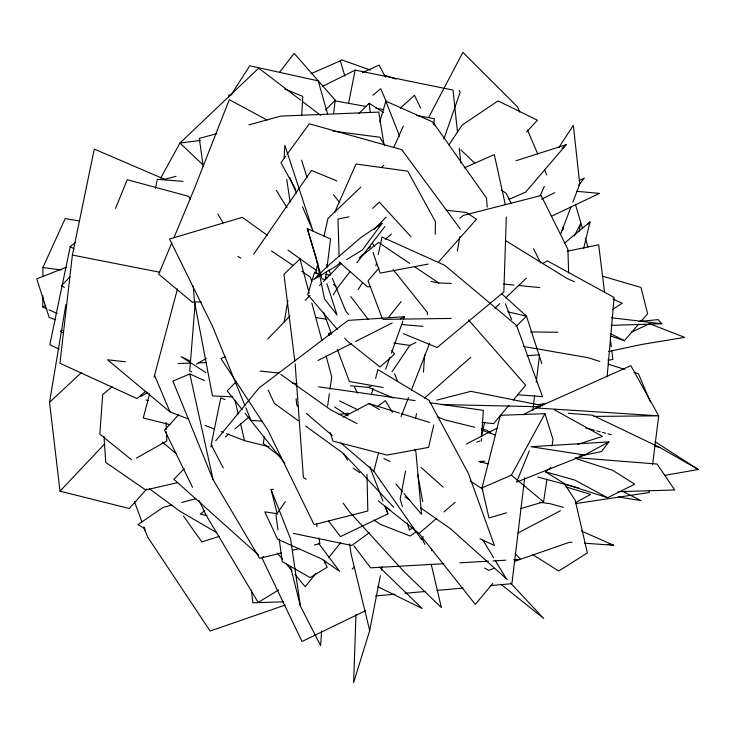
<?xml version="1.0" encoding="UTF-8"?>
<svg xmlns="http://www.w3.org/2000/svg" width="735" height="735" viewBox="0 0 735 735"><rect width="100%" height="100%" fill="white"/><g stroke="black" fill="none" stroke-linecap="round" stroke-linejoin="round"><path stroke-width="1.1" d="M46.957 308.921L42.85 307.101L42.869 295.801M42.896 276.59L42.915 267.549L65.194 218.571L79.564 220.969M435.258 234.171L435.414 221.658L407.76 171.163L356.025 164.015L334.609 212.479M506.314 217.046L503.852 291.942L437.123 347.545L403.414 333.653M355.97 614.579L353.627 682.65L369.705 630.529L380.372 575.661M301.745 115.514L302.756 96.386L284.767 89.036M284.096 157.86L284.849 145.254L312.991 230.974L302.48 206.829M321.599 630.97L320.644 645.642L300.431 606.173L290.647 567.282M481.333 441.037L481.48 438.767M481.627 436.498L483.345 410.36L429.929 402.725M423.479 372.085L424.628 354.922M427.32 314.856L427.467 312.568L393.253 269.69M228.658 97.452L228.833 95.21L232.085 94.117M195.124 303.454L189.74 370.927L191.807 371.901M433.815 124.38L434.302 118.666L416.368 115.45M607.156 376.237L614.138 297.464L547.428 260.879L542.458 263.626M164.475 179.23L94.264 149.095L72.388 255.054L59.948 363.265L137.022 398.554L145.815 391.195M333.58 113.75L335.188 100.18L294.175 53.361L279.52 72.37M524.698 477.768L511.9 583.682L490.3 585.62M532.82 410.58L534.602 395.77M536.256 382.108L539.563 354.775L526.967 355.749M326.505 271.573L325.531 279.438L322.123 279.015L307.313 228.613L330.557 238.976L327.066 267.071M649.345 490.3L649.06 492.56L575.652 503.594M652.606 464.355L658.707 415.845L630.841 365.672L536.219 407.971L523.035 414.77M327.608 406.124L329.353 393.739M329.978 389.238L331.724 376.853L326.083 355.924M520.646 508.62L543.56 501.876L546.996 479.174M551.976 446.255L553.005 439.447L544.966 413.667L500.342 415.321L482.022 487.884L488.995 517.945L506.461 512.8M146.779 489.032L129.213 508.501L60.013 491.173L49.539 402.321L65.874 304.483M264.416 436.737L263.249 443.481L281.239 457.409M284.169 321.994L287.844 300.624M457.354 251.122L459.862 236.624M405.555 470.988L400.18 499.129L402.412 506.636M415.642 418.068L416.506 413.566M381.456 570.057L382.108 566.694M579.033 231.47L580.567 223.624L574.338 235.88M155.508 188.316L157.281 179.331L182.987 181.361M348.482 103.69L355.17 70.11L453.017 90.102L457.519 132.217M75.448 242.421L70.238 246.556L49.815 344.788L59.177 349.125M375.888 265.804L376.596 262.487M378.231 254.733L381.989 237.019L444.804 265.353L516.567 325.449L542.522 396.679L517.541 394.713M317.933 263.121L315.673 273.172L320.194 273.751M323.96 236.312L327.975 218.442L360.839 187.149M433.788 424.904L428.579 447.367L387.033 455.094L332.955 441.083L330.245 432.538M583.673 248.448L590.012 221.906L564.498 243.202M481.168 436.728L484.705 422.322M423.222 536.66L421.495 539.508L373.849 471.208L378.654 452.347M371.359 394.989L373.058 388.365M375.613 378.424L377.882 369.586L429.111 400.41L468.489 473.652L494.389 545.462L480.047 538.847M149.674 393.703L143.242 417.976L169.96 424.628M154.065 377.156L177.457 288.873M379.738 121.955L385.847 101.173L432.805 121.982L486.542 198.092L487.176 207.187M443.894 138.961L460.101 92.362L459.283 90.304M385.654 369.246L389.862 357.458M391.397 353.177L402.89 321.048M403.653 318.898L404.415 316.757L348.206 320.377L258.977 388.034L215.75 440.743M560.52 234.382L571.168 206.553M572.804 202.272L579.768 184.072L573.328 125.336L558.912 147.441M401.071 416.69L408.522 397.543M411.425 390.092L429.644 343.282M115.542 208.391L127.192 179.707L188.757 196.383L190.475 199.35M529.329 450.886L516.549 482.142L584.665 455.011L608.911 441.882L531.028 446.724L584.665 455.011M171.898 242.568L158.696 274.183L192.689 302.508L194.683 301.387M174.094 237.304L193.893 189.887L229.302 99.657L267.09 120.044M540.17 195.703L544.359 186.378M393.629 147.671L403.386 126.007M428.588 117.554L462.894 52.35L517.55 106.887L519.792 112.124M482.022 487.884L511.413 475.159L544.966 413.667M160.643 178.228L179.965 143.022L258.702 68.171L300.624 100.098M333.267 294.845L337.347 288.074L349.924 271.794M358.193 289.535L362.428 282.782M230.606 95.568L249.762 65.782L318.227 80.878L327.553 113.842M448.91 144.896L462.104 125.106L497.999 100.879L537.404 120.209L526.609 131.978M391.985 371.818L409.808 345.395L415.937 342.482M285.263 501.619L276.002 515.263L277.977 529.953M253.667 254.2L311.493 170.401L336.86 180.911M285.713 156.224L280.99 162.711L295.782 189.86M287.054 154.368L309.316 123.792L401.733 149.646L460.34 229.008M340.434 262.652L336.014 266.226L313.661 279.548L329.896 264.15L361.243 237.267L381.989 223.394L362.465 249.863L346.571 259.703M263.452 556.367L262.073 558.205L302.012 641.499L365.46 610.739M608.911 441.882L601.46 451.612L579.07 456.196M356.907 262.753L384.855 226.582M340.066 61.575L341.472 59.783L370.284 70.009M578.62 185.248L584.334 178.054L579.235 180.571M388.273 317.667L401.117 301.644M315.848 573.52L305.19 586.732L294.974 574.375M324.374 562.964L325.789 561.2M328.637 557.681L340.709 542.715M210.706 446.898L212.139 445.144M508.905 405.307L493.608 423.626L482.206 422.46M513.278 400.07L525.663 385.232L468.544 319.918M492.808 583.425L475.306 604.39L419.079 533.481L378.295 500.866M379.012 267.953L368.051 280.798L382.393 318.788M515.998 160.735L566.161 144.712L525.7 192.083L509.006 199.378M352.23 569.202L354.463 566.602M610.399 335.941L624.419 340.654L638.641 324.163M640.883 321.553L647.627 313.744L640.957 287.458L602.626 276.222M379.039 226.72L381.989 223.394M438.391 262.156L476.5 219.241L466.339 212.433L446.163 210.247M178.513 414.889L164.594 430.168L192.542 487.296M587.752 224.377L590.012 221.906M60.013 491.173L104.6 443.958M69.862 276.902L61.4 285.796L64.395 287.33M267.678 339.019L290.022 316.013M305.181 300.394L309.968 295.47M319.55 285.603L321.939 283.14M323.538 281.496L341.095 263.415M374.262 229.265L386.105 217.064M325.623 109.965L335.188 100.18M184.329 468.664L173.883 479.275L258.683 555.164M235.917 382.044L227.198 390.864L242.21 409.652M358.744 113.613L369.154 103.231L383.569 112.519M359.277 257.902L362.53 254.677M369.034 248.228L370.66 246.62M515.952 326.597L526.499 316.169L501.417 293.504M494.885 308.305L499.837 303.555M505.616 298.015L526.251 278.225M381.373 167.589L383.835 165.246M372.682 208.363L379.297 202.097L410.966 236.679M49.539 402.321L81.42 372.562M561.99 148.534L566.161 144.712M400.309 108.22L414.485 95.265L420.65 108.109M424.444 398.14L470.777 357.274M419.079 533.481L436.25 518.607M443.977 511.918L455.14 502.253M385.287 239.27L391.36 234.125M225.241 437.049L228.741 434.091M234.878 428.918L248.889 417.085M412.914 527.307L409.404 530.247L407.181 522.732M372.921 95.228L380.712 88.733L386.582 102.239M112.069 386.821L102.689 394.64L99.813 434.155L131.455 459.706M575.11 458.328L612.742 470.363L634.774 484.209L607.569 497.724L565.454 484.218L545.526 471.842L550.726 467.506M362.805 255.137L378.562 242.421L409.615 263.36M459.715 218.231L463.307 215.392L541.135 195.528L567.898 249.33L568.633 273.025M204.762 510.669L200.232 514.142L206.976 515.538M377.285 406.731L385.361 400.603L392.407 412.409M369.31 532.673L351.826 545.471L293.43 533.408M416.267 531.644L410.194 536.026L380.427 524.377L373.904 520.012M561.531 230.533L563.414 229.292L562.67 227.244M612.65 309.343L622.233 303.243L612.852 299.035M278.684 589.893L258.16 602.443L206.517 515.86L199.029 500.563M140.798 396.45L147.753 392.407M196.401 364.128L206.333 358.358M42.85 307.101L45.836 305.411M136.278 458.19L166.845 440.917L166.422 431.748M560.474 510.724L517.973 532.976M575.56 502.575L590.637 494.434L566.088 486.956M342.942 417.204L369.071 403.57L399.39 413.024M466.256 444.059L497.687 427.844M317.924 360.508L351.505 343.53M355.575 341.472L392.205 322.941M400.345 318.815L404.415 316.757M322.656 86.335L355.17 70.11M541.557 199.176L554.796 192.634M551.36 216.329L599.494 193.397L576.745 191.321M385.471 506.323L387.887 513.894L340.434 536.587L328.637 521.051M350.319 385.737L368.327 387.345L372.379 385.434M631.255 332.275L648.794 324.006M362.493 72.636L379.049 65.084L385.48 77.111M464.18 167.902L494.297 154.607L505.312 204.679M311.024 73.702L340.333 60.849L344.89 76.174M204.477 380.555L189.823 373.986L172.89 381.088L213.049 479.551L259.593 558.315L281.523 552.977M225.112 356.861L220.95 358.533L267.972 430.333L314.084 524.634L367.831 511L366.986 474.36M66.26 267.255L36.75 278.868L49.135 317.41L55.575 319.78M476.712 442.112L479.955 440.982M285.281 605.034L210.118 631.034L147.551 536.881L143.977 527.289M494.039 568.431L488.637 570.305L484.668 568.127M514.583 561.31L569.708 542.2L571.968 542.356M62.365 330.392L60.288 331.09L63.21 332.854M219.306 536.329L201.822 541.934L183.447 515.998M577.655 444.363L602.461 436.415L554.383 409.772M329.528 335.592L328.536 333.534L331.797 332.633M216.954 133.586L199.323 138.41L203.283 166.781M248.917 124.831L280.88 116.084L378.773 112.106L384.01 144.685M171.852 505.074L163.096 507.407L137.849 524.68L144.777 528.493M181.701 502.446L195.933 498.652M164.052 179.478L176.124 176.299M436.774 400.134L470.905 391.332L542.65 405.656M292.484 550.304L299.062 548.696M314.415 544.957L319.9 543.624L318.953 538.002M177.751 482.601L145.732 489.969L105.721 462.416L104.002 436.406M608.387 360.343L612.871 359.36L611.74 350.292M608.654 351.523L641.83 344.439L684.671 337.374L649.464 323.685M348.987 216.816L337.971 219.076L339.101 256.386M567.346 251.177L598.667 244.792L604.574 292.438M538.268 404.737L546.05 403.23M428.321 264.058L380.206 273.117L372.985 252.362M664.422 475.444L698.25 469.49L654.995 441.68M200.333 140.431L179.965 143.022L203.191 165.081M338.863 414.375L348.859 413.254M638.991 321.526L658.082 319.624L661.867 323.731L611.015 325.375M375.502 595.947L394.824 594.211M405.049 593.292L425.51 591.454M436.875 590.425L463.022 588.073M277.224 513.94L271.077 489.492L273.356 489.289M443.848 563.708L370.569 567.843L354.013 545.894M459.88 562.808L488.499 561.191M493.084 560.934L505.68 560.226M513.692 559.776L520.564 559.381L515.143 553.556M481.168 462.48L479.119 461.497L484.788 461.203M178.293 363.531L190.769 363.118M198.707 362.851L206.645 362.585M283.434 601.8L252.785 602.801L251.453 590.242M618.043 491.687L674.693 489.979L657.136 464.042L575.56 457.602M383.146 319.376L451.171 318.42M593.751 416.405L658.707 415.845L536.219 407.971M370.762 286.788L367.39 286.779L339.267 262.037M530.587 331.908L557.837 332.266M440.789 404.544L540.234 406.786M193.204 286.007L194.518 301.864L201.362 302.048M430.976 281.395L438.777 283.012L451.308 283.388M232.839 396.863L212.47 395.917L194.518 301.864M262.276 421.146L251.012 420.42L245.839 407.76M584.371 543.211L613.688 545.241L581.357 531.001M568.421 413.327L592.327 415.156L659.984 447.551L698.25 469.49M402.284 324.567L422.873 326.331M503.686 284.032L513.848 285.033M518.359 285.483L539.802 287.587M260.098 371.065L278.877 373.049M125.391 361.758L107.531 359.773L170.024 411.922L188.114 418.895M611.428 317.759L661.867 323.731M325.844 274.467L330.364 275.046M539.655 502.327L549.752 503.613L563.35 507.389M332.79 131.087L379.848 137.225L384.497 145.135M42.915 267.549L61.06 269.947M292.401 383.073L296.949 383.725M318.54 386.812L415.146 400.612M328.536 333.534L331.917 334.03M394.006 343.089L409.808 345.395M277.26 513.682L264.802 511.854L277.6 539.214L321.654 558.958L339.671 571.38L318.604 543.349M618.282 496.952L640.911 500.59L622.738 491.384M315.802 317.502L327.038 319.348M608.066 544.286L613.688 545.241M523.246 346.451L588.129 357.706L599.907 361.473M383.1 387.483L349.391 381.52L337.411 349.548M334.498 100.796L365.901 106.419M375.998 108.22L383.845 109.625M72.388 255.054L159.771 272.244M507.71 311.778L526.499 316.169L541.833 363.742M474.608 427.237L444.601 419.832L437.288 416.717M481.278 428.882L486.836 430.251L490.456 432.823M226.435 433.65L244.525 440.623L269.019 446.733M585.786 427.963L594.643 430.297M596.857 430.885L600.183 431.757M602.397 432.345L605.723 433.218M607.937 433.806L611.254 434.688M654.444 446.09L659.984 447.551M479.119 461.497L487.976 463.849M537.809 477.088L578.776 487.966M146.054 400.051L148.259 400.658M545.526 471.842L574.871 480.111L607.569 497.724M401.558 413.704L429.709 422.487M608.47 364.22L624.539 369.356M634.176 372.443L638.458 373.812L650.365 401.916M481.645 430.186L495.463 435.037M384.157 74.924L395.889 79.095M205.148 425.455L214.721 429.139M221.116 431.601L223.238 432.419M640.929 320.359L644.126 321.608M225.029 399.574L220.785 397.856L211.175 444.767L223.284 467.974M368.327 387.345L393.4 398.03M49.015 309.83L57.238 313.477M574.301 281.707L567.016 278.436L505.478 240.556M383.881 458.511L390.046 461.479M339.533 400.924L358.12 409.955M190.356 361.115L181.067 356.585L206.066 372.792M377.854 586.732L422.147 608.479L379.462 567.126M610.261 333.543L624.419 340.654M356.953 423.535L330.355 409.597L280.742 374.381M306.219 479.192L303.408 477.631L295.139 363.715M237.855 256.386L240.841 258.086M369.071 403.57L379.444 409.56M216.788 532.664L179.267 510.825L149.242 488.646M70.238 246.556L74.143 248.963M532.664 554.585L558.793 571.049L587.384 552.867L575.156 500.177L564.682 484.255M470.437 481.204L482.867 489.133M353.167 468.149L359.801 472.66M501.426 190.19L506.185 193.277L511.248 203.531M334.609 406.988L348.059 415.78M319.302 275.138L314.635 272.023L307.689 294.533L337.264 329.326M333.304 284.473L336.106 286.338M414.319 266.529L438.777 283.012M271.426 250.92L293.21 265.592M301.736 271.325L310.253 277.067L311.851 281.33M385.581 506.939L390.202 510.108M404.985 496.888L409.634 500.14M420.787 507.949L450.527 528.759L507.435 579.685M267.457 235.375L242.311 217.33L169.555 239.04L212.617 326.524L244.975 405.656M287.955 250.075L316.822 270.792M325.21 276.81L327.075 278.142M298.272 420.714L274.311 403.34L268.22 390.046M305.641 426.061L343.42 453.458L393.684 507.288M302.443 101.485L320.671 115.377M500.921 584.242L543.698 618.457L510.522 582.984M511.413 475.159L543.56 501.876M162.518 442.121L176.354 453.908M298.483 406.639L296.756 405.15L296.086 398.572M306.284 413.318L332.266 435.579M340.93 443.003L373.849 471.208M421.063 467.488L443.223 487.158M432.979 123.269L435.442 125.621M460.9 149.912L474.865 163.234M344.66 338.026L346.874 340.636L379.958 366.967L394.585 354.141L391.801 350.485M395.908 483.97L402.495 491.77M403.965 493.507L421.541 514.307L415.9 451.749L414.724 449.783M277.453 553.198L282.562 559.372M286.209 563.791L292.052 570.847M333.378 194.665L339.79 202.704M372.581 243.79L374.721 246.464M348.528 314.571L345.735 311.07L332.376 278.4M245.067 413.226L284.941 463.463M350.806 296.582L368.18 319.422M343.19 503.19L349.897 512.277L404.075 571.711L441.358 607.505L431.234 564.351M276.378 190.448L287.054 207.766M217.753 214.06L223.082 222.769M343.42 453.458L347.508 460.165M482.95 540.133L493.543 557.626M495.307 560.548L505.891 578.041M533.518 248.614L540.611 262.955M354.435 386.904L357.421 393.069M421.936 538.103L424.821 544.35M323.905 559.978L327.185 567.255L310.124 577.591L282.24 561.586L279.199 538.985M289.682 177.438L296.536 193.186M527.427 129.93L537.754 154.01M544.488 169.712L546.73 174.948M154.405 375.025L170.024 411.922M326.781 264.701L327.635 266.805M328.931 269.965L330.658 274.183M385.847 101.173L399.592 136.223M271.077 489.492L290.61 539.132L300.431 606.173M505.395 303.711L511.551 319.495M369.824 466.844L382.963 501.059M385.011 506.406L387.887 513.894M394.594 373.637L397.433 381.088M323.437 312.246L331.421 333.561M134.468 501.711L142.002 521.96M301.616 160.166L307.074 177.613M326.919 283.738L337.016 314.902L324.457 298.879L316.326 258.426L307.313 228.613M575.404 204.284L582.469 228.355M585.354 238.204L587.926 246.951M309.178 293.109L299.981 258.95L283.94 274.302L294.854 361.455M311.842 303.031L321.93 340.498M143.895 527.059L144.758 530.348M369.705 630.529L351.091 553.997L349.621 543.845M235.099 400.722L238.241 414.025M240.593 423.994L244.525 440.623M189.823 373.986L213.049 479.551M417.783 474.819L422.708 501.601M431.335 548.466L431.748 550.699M316.509 523.375L317.07 526.756M286.769 179.395L290.077 202.024M610.335 338.945L611.318 346.883M369.154 103.231L370.256 112.299M459.219 148.158L460.808 162.959M165.991 422.579L166.312 429.46M608.295 359.305L608.534 364.863"/></g></svg>
